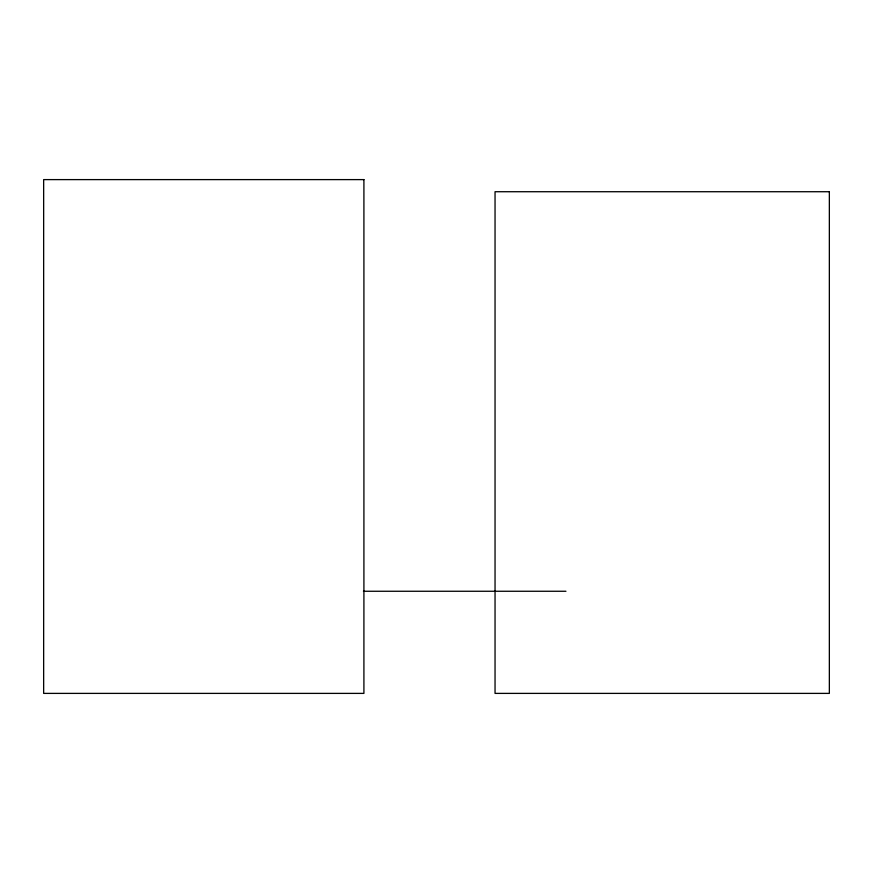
<?xml version="1.0" encoding="UTF-8"?>
<svg xmlns="http://www.w3.org/2000/svg" width="873" height="873" viewBox="0 0 873 873"><rect width="100%" height="100%" fill="white"/><g stroke="black" fill="none" stroke-linecap="round" stroke-linejoin="round"><path stroke-width="1.31" d="M363.441 591.261L565.955 591.261M363.91 179.609L43.65 179.609L43.65 693.391L363.91 693.391L363.91 179.609M829.35 191.722L495.046 191.722L495.046 693.391L829.35 693.391L829.35 191.722"/></g></svg>
